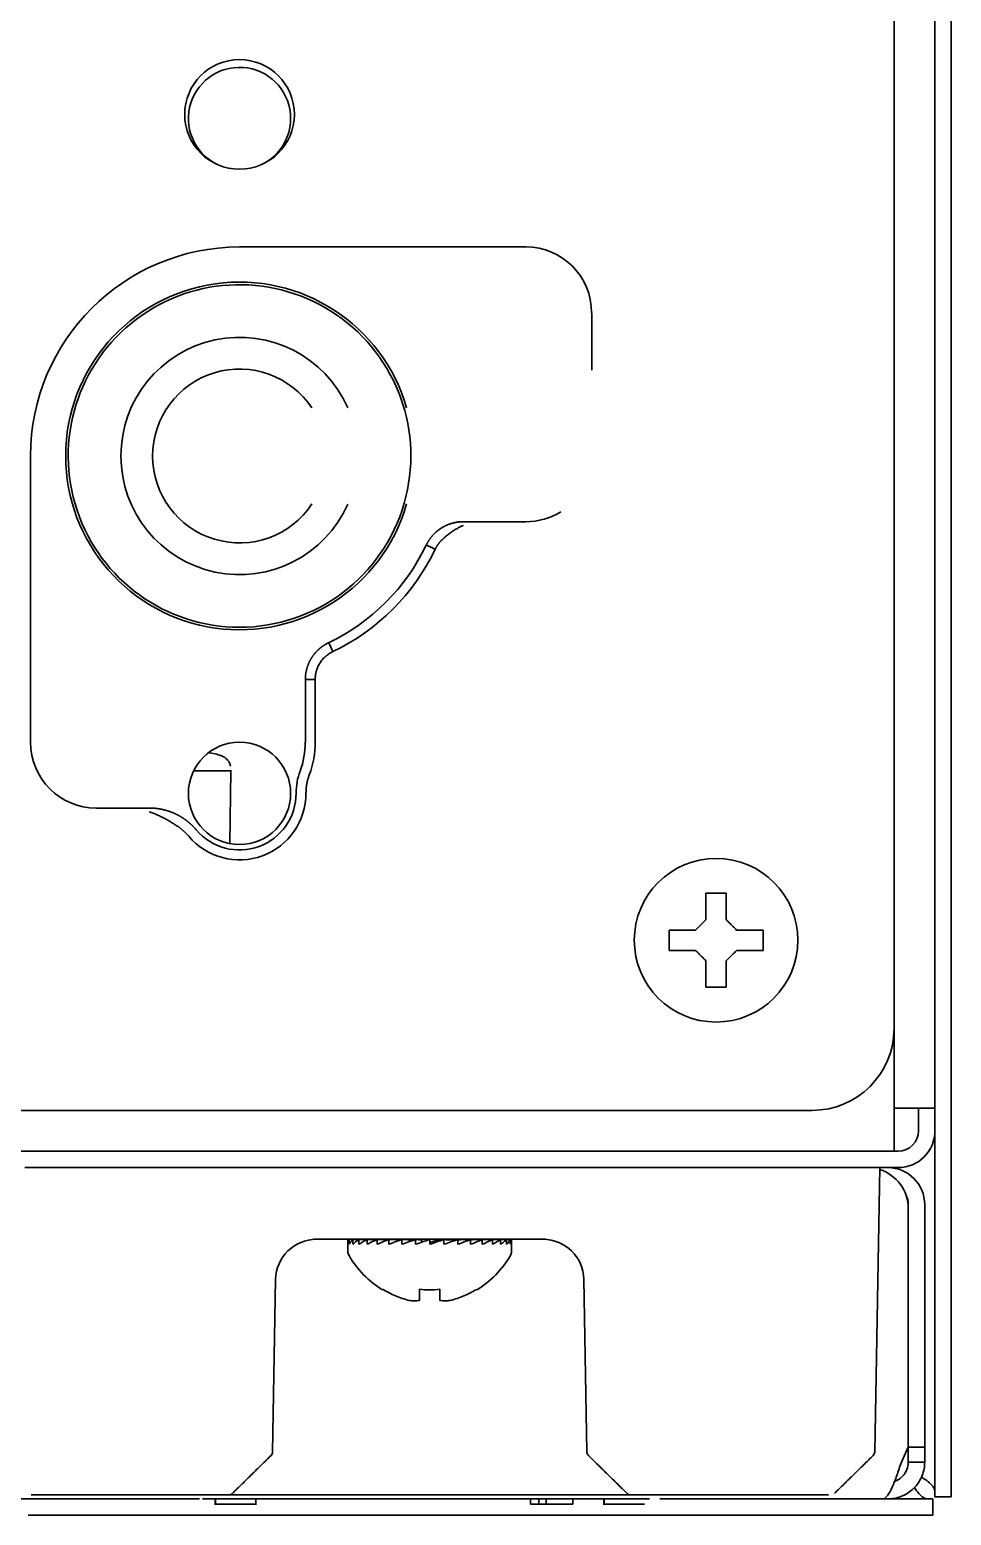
# Model space of a CAD drawing. Extents: x 53 to 4125, y 6244 to 9910.
# Drawn here: x 2920 to 2965.1, y 9078.6 to 9151.2 of the extents above; entities that cross this region are included whole.
import ezdxf

# ---------------------------------------------------------------- set-up
doc = ezdxf.new("R2010")
doc.units = 0
doc.header["$LTSCALE"] = 5
doc.layers.add('1', color=7, linetype='CONTINUOUS', true_color=0xffffff)

msp = doc.modelspace()

# ---------------------------------------------------------------- linework, layer by layer
at = {"layer": '1', "color": 7, "linetype": 'Continuous', "lineweight": 35}
for p, q in [((2964.275, 9738.343), (2964.275, 9098.493)), ((2965.075, 9081.493), (2965.075, 9393.393)), ((2962.275, 9098.193), (2962.275, 9189.895)), ((2962.275, 9188.394), (2962.275, 9102.393)), ((2944.275, 9140.611), (2930.275, 9140.611)), ((2947.493, 9134.592), (2947.493, 9137.393)), ((2920.058, 9130.393), (2920.058, 9116.393)), ((2941.211, 9127.176), (2944.275, 9127.176)), ((2933.493, 9116.393), (2933.493, 9119.457)), ((2933.975, 9119.457), (2933.975, 9116.393)), ((2929.858, 9114.993), (2929.857, 9115.036)), ((2928.03, 9114.993), (2929.858, 9114.993)), ((2929.858, 9114.993), (2929.795, 9111.44)), ((2923.275, 9113.176), (2925.867, 9113.176)), ((2951.275, 9106.711), (2951.275, 9107.211)), ((2955.875, 9107.211), (2955.875, 9106.711)), ((2951.275, 9106.211), (2951.275, 9106.711)), ((2955.875, 9106.711), (2955.875, 9106.211)), ((2958.275, 9098.393), (2899.275, 9098.393)), ((2962.475, 9098.493), (2962.275, 9098.493)), ((2964.275, 9098.493), (2962.475, 9098.493)), ((2963.475, 9098.493), (2963.475, 9097.393)), ((2964.275, 9098.493), (2964.275, 9097.393)), ((2962.275, 9098.193), (2962.275, 9096.393)), ((2964.275, 9081.493), (2964.275, 9097.395)), ((2962.275, 9096.393), (2216.275, 9096.393)), ((2962.275, 9096.393), (2962.475, 9096.393)), ((2919.775, 9095.593), (2962.475, 9095.593)), ((2919.825, 9095.593), (2959.326, 9095.593)), ((2961.575, 9095.593), (2961.333, 9081.695)), ((2962.973, 9081.921), (2962.973, 9093.593)), ((2962.975, 9081.921), (2962.975, 9093.793)), ((2963.775, 9081.921), (2963.775, 9093.793)), ((2945.234, 9092.093), (2933.916, 9092.093)), ((2935.575, 9091.843), (2935.575, 9092.077)), ((2935.575, 9091.843), (2935.575, 9091.493)), ((2935.636, 9091.843), (2935.636, 9092.077)), ((2935.816, 9091.843), (2935.816, 9092.077)), ((2936.111, 9091.843), (2936.111, 9092.077)), ((2936.511, 9091.843), (2936.511, 9092.077)), ((2937.004, 9091.843), (2937.004, 9092.077)), ((2937.341, 9092.072), (2937.341, 9092.093)), ((2937.375, 9092.072), (2937.375, 9092.093)), ((2937.409, 9092.071), (2937.409, 9092.093)), ((2937.476, 9092.07), (2937.476, 9092.093)), ((2937.508, 9092.07), (2937.508, 9092.093)), ((2937.575, 9091.843), (2937.575, 9092.077)), ((2937.641, 9092.076), (2937.641, 9092.093)), ((2937.67, 9092.075), (2937.67, 9092.093)), ((2937.864, 9092.072), (2937.864, 9092.093)), ((2937.89, 9092.071), (2937.89, 9092.093)), ((2938.139, 9092.066), (2938.139, 9092.093)), ((2938.161, 9092.066), (2938.161, 9092.093)), ((2938.207, 9091.843), (2938.207, 9092.077)), ((2938.458, 9092.07), (2938.458, 9092.093)), ((2938.475, 9092.07), (2938.475, 9092.093)), ((2938.811, 9092.06), (2938.811, 9092.093)), ((2938.881, 9091.843), (2938.881, 9092.077)), ((2939.187, 9092.06), (2939.187, 9092.093)), ((2939.193, 9091.943), (2939.193, 9092.093)), ((2939.575, 9091.843), (2939.575, 9092.077)), ((2939.963, 9092.06), (2939.963, 9092.093)), ((2940.27, 9091.843), (2940.27, 9092.077)), ((2940.339, 9092.06), (2940.339, 9092.093)), ((2940.692, 9092.07), (2940.692, 9092.093)), ((2940.943, 9091.843), (2940.943, 9092.077)), ((2941.011, 9092.066), (2941.011, 9092.093)), ((2941.287, 9092.072), (2941.287, 9092.093)), ((2941.51, 9092.076), (2941.51, 9092.093)), ((2941.575, 9091.843), (2941.575, 9092.077)), ((2941.674, 9092.07), (2941.674, 9092.093)), ((2941.775, 9092.072), (2941.775, 9092.093)), ((2941.809, 9092.072), (2941.809, 9092.093)), ((2942.146, 9091.843), (2942.146, 9092.077)), ((2942.639, 9091.843), (2942.639, 9092.077)), ((2943.039, 9091.843), (2943.039, 9092.077)), ((2943.334, 9091.843), (2943.334, 9092.077)), ((2943.514, 9091.843), (2943.514, 9092.077)), ((2943.575, 9091.843), (2943.575, 9092.077)), ((2943.575, 9091.493), (2943.575, 9091.843)), ((2932.041, 9090.128), (2931.894, 9081.695)), ((2937.275, 9089.615), (2937.275, 9089.648)), ((2941.875, 9089.648), (2941.875, 9089.615)), ((2947.257, 9081.695), (2947.11, 9090.128)), ((2962.634, 9081.193), (2962.973, 9081.921)), ((2962.975, 9081.921), (2962.975, 9081.193)), ((2962.975, 9081.921), (2963.775, 9081.921)), ((2963.775, 9081.921), (2963.775, 9081.193)), ((2964.275, 9079.493), (2964.275, 9081.493)), ((2965.075, 9081.493), (2965.075, 9079.493)), ((2927.893, 9079.593), (2920.09, 9079.593)), ((2949.396, 9079.593), (2929.755, 9079.593)), ((2959.071, 9079.593), (2951.258, 9079.593)), ((2965.075, 9079.493), (2964.275, 9079.493)), ((2928.321, 9079.393), (2638.986, 9079.393)), ((2931.885, 9079.393), (2928.471, 9079.393)), ((2929.086, 9079.393), (2929.086, 9079.112)), ((2929.093, 9079.393), (2929.093, 9079.112)), ((2931.075, 9079.143), (2931.075, 9079.393)), ((2931.075, 9079.112), (2931.075, 9079.393)), ((2932.239, 9079.393), (2931.885, 9079.393)), ((2950.325, 9079.393), (2932.239, 9079.393)), ((2944.5, 9079.143), (2944.5, 9079.393)), ((2944.905, 9079.143), (2944.905, 9079.393)), ((2945.273, 9079.143), (2945.273, 9079.393)), ((2946.575, 9079.143), (2946.575, 9079.393)), ((2948.089, 9079.143), (2948.089, 9079.393)), ((2948.093, 9079.143), (2948.093, 9079.112)), ((2948.11, 9079.393), (2948.11, 9079.112)), ((2961.725, 9079.393), (2950.819, 9079.393)), ((2961.749, 9079.399), (2961.725, 9079.393)), ((2961.725, 9079.393), (2961.975, 9079.393)), ((2961.965, 9079.393), (2962.175, 9079.393)), ((2962.175, 9079.393), (2964.175, 9079.393)), ((2964.175, 9079.393), (2964.175, 9078.593)), ((2919.944, 9078.593), (2962.175, 9078.593)), ((2964.175, 9078.593), (2962.175, 9078.593))]:
    msp.add_line(p, q, dxfattribs=at)
for centre, radius in [((2930.275, 9147.093), 2.68), ((2930.275, 9113.893), 2.5), ((2953.575, 9106.711), 4)]:
    msp.add_circle(centre, radius, dxfattribs=at)
for centre, radius, start, end in [((2930.275, 9146.893), 2.5, 0, 243.30375), ((2930.275, 9146.893), 2.5, 296.69062, 0), ((2930.275, 9130.393), 10.217, 90, 180), ((2944.275, 9137.393), 3.217, 0, 90), ((2930.275, 9130.393), 8.5, 16.0425, 343.9575), ((2930.275, 9130.391), 8.375, 343.99687, 270), ((2930.275, 9130.391), 5.8, 23.97937, 336.06), ((2930.275, 9130.391), 4.25, 33.58688, 326.46938), ((2930.275, 9130.391), 8.375, 270, 343.99687), ((2944.275, 9130.393), 3.217, 270, 302.05828), ((2930.275, 9130.393), 10.117, 295.50031, 334.49969), ((2930.275, 9130.393), 10.6, 295.50031, 334.49969), ((2923.275, 9116.393), 3.217, 180, 270), ((2929.475, 9116.393), 4.017, 339.36558, 0), ((2929.475, 9116.393), 4.5, 339.36558, 0), ((2930.275, 9113.893), 3.25, 220.12402, 0.27494), ((2930.275, 9113.893), 2.767, 220.12402, 0.27494), ((2958.275, 9102.393), 4, 270, 0), ((2962.475, 9097.393), 1.8, 270, 0), ((2962.475, 9097.393), 1, 270, 0), ((2960.973, 9093.593), 2, 0, 72.53016), ((2961.975, 9093.793), 1.8, 0, 90), ((2961.975, 9093.793), 1, 0, 28.11938), ((2934.041, 9090.093), 2, 90, 179), ((2945.11, 9090.093), 2, 1, 90), ((2935.975, 9091.493), 0.4, 180, 210.30118), ((2939.774, 9093.713), 4.8, 210.30118, 238.41865), ((2939.376, 9093.713), 4.8, 301.58373, 329.69882), ((2943.175, 9091.493), 0.4, 329.69882, 0), ((2939.575, 9093.395), 3.78, 262.39595, 269.99653), ((2939.575, 9093.395), 3.78, 270.00345, 277.60407)]:
    msp.add_arc(centre, radius, start, end, dxfattribs=at)
for centre, major_axis, ratio, start_param, end_param in [((2992.475, 9062.338), (187.512, -10.822), 0.147992, 1.884659, 1.886285), ((2988.315, 9062.346), (172.785, -10.861), 0.160468, 1.885413, 1.887793), ((2982.683, 9062.349), (152.824, -10.94), 0.181206, 1.887372, 1.890664), ((2975.746, 9062.35), (128.22, -11.096), 0.21548, 1.892475, 1.896333), ((2967.718, 9062.344), (99.717, -11.458), 0.27566, 1.903458, 1.909383), ((2958.829, 9062.338), (68.069, -12.593), 0.396552, 1.941709, 1.950979), ((2949.346, 9062.353), (31.697, -20.908), 0.66863, 2.28379, 2.293063), ((2948.533, 9065.593), (-28.837, -4.995), 0.949656, 4.846977, 4.860829), ((2929.803, 9062.348), (-31.699, -20.914), 0.668638, 3.990007, 3.999279), ((2920.327, 9062.346), (-68.059, -12.588), 0.396512, 4.332269, 4.341541), ((2911.441, 9062.352), (-99.702, -11.454), 0.27563, 4.37385, 4.380489), ((2903.398, 9062.345), (-128.232, -11.099), 0.215496, 4.386824, 4.392026), ((2896.455, 9062.341), (-152.847, -10.944), 0.181225, 4.392479, 4.395772), ((2890.836, 9062.346), (-172.784, -10.861), 0.160468, 4.395393, 4.397772), ((2886.7, 9062.352), (-187.466, -10.816), 0.147965, 4.396968, 4.398594), ((2884.162, 9062.352), (-196.468, -10.794), 0.141228, 4.397745, 4.398709)]:
    msp.add_ellipse(centre, major_axis=major_axis, ratio=ratio, start_param=start_param, end_param=end_param, dxfattribs=at)
for points, knots in [([(2939.407, 9126.038), (2939.41, 9126.045), (2939.417, 9126.059), (2939.428, 9126.08), (2939.438, 9126.1), (2939.449, 9126.121), (2939.461, 9126.142), (2939.472, 9126.162), (2939.484, 9126.183), (2939.496, 9126.203), (2939.508, 9126.223), (2939.52, 9126.243), (2939.533, 9126.262), (2939.546, 9126.282), (2939.559, 9126.302), (2939.572, 9126.321), (2939.585, 9126.34), (2939.599, 9126.359), (2939.613, 9126.378), (2939.627, 9126.396), (2939.642, 9126.415), (2939.656, 9126.433), (2939.671, 9126.451), (2939.686, 9126.469), (2939.702, 9126.487), (2939.717, 9126.505), (2939.733, 9126.522), (2939.749, 9126.539), (2939.765, 9126.556), (2939.781, 9126.573), (2939.797, 9126.59), (2939.814, 9126.607), (2939.831, 9126.623), (2939.848, 9126.639), (2939.865, 9126.655), (2939.883, 9126.67), (2939.9, 9126.686), (2939.918, 9126.701), (2939.936, 9126.716), (2939.954, 9126.731), (2939.972, 9126.746), (2939.991, 9126.76), (2940.01, 9126.774), (2940.028, 9126.788), (2940.047, 9126.802), (2940.066, 9126.816), (2940.086, 9126.829), (2940.105, 9126.842), (2940.125, 9126.855), (2940.145, 9126.867), (2940.164, 9126.88), (2940.184, 9126.892), (2940.205, 9126.904), (2940.225, 9126.916), (2940.245, 9126.927), (2940.266, 9126.938), (2940.287, 9126.949), (2940.308, 9126.96), (2940.329, 9126.97), (2940.35, 9126.981), (2940.371, 9126.991), (2940.392, 9127), (2940.414, 9127.01), (2940.435, 9127.019), (2940.457, 9127.028), (2940.479, 9127.037), (2940.5, 9127.045), (2940.522, 9127.053), (2940.544, 9127.061), (2940.567, 9127.069), (2940.589, 9127.076), (2940.611, 9127.084), (2940.633, 9127.091), (2940.656, 9127.097), (2940.679, 9127.104), (2940.701, 9127.11), (2940.724, 9127.116), (2940.747, 9127.121), (2940.769, 9127.126), (2940.792, 9127.131), (2940.815, 9127.136), (2940.838, 9127.141), (2940.861, 9127.145), (2940.884, 9127.149), (2940.908, 9127.153), (2940.931, 9127.156), (2940.954, 9127.159), (2940.977, 9127.162), (2941.001, 9127.165), (2941.024, 9127.167), (2941.047, 9127.169), (2941.071, 9127.171), (2941.094, 9127.172), (2941.117, 9127.174), (2941.141, 9127.175), (2941.164, 9127.175), (2941.188, 9127.176), (2941.203, 9127.176), (2941.211, 9127.176)], [0, 0, 0, 0, 0.010418, 0.020835, 0.031252, 0.04167, 0.052087, 0.062504, 0.072921, 0.083338, 0.093755, 0.104172, 0.114589, 0.125006, 0.135423, 0.145839, 0.156256, 0.166673, 0.177089, 0.187506, 0.197922, 0.208339, 0.218755, 0.229171, 0.239588, 0.250004, 0.26042, 0.270837, 0.281253, 0.291669, 0.302085, 0.312501, 0.322917, 0.333334, 0.34375, 0.354166, 0.364582, 0.374998, 0.385414, 0.39583, 0.406246, 0.416662, 0.427078, 0.437494, 0.44791, 0.458326, 0.468742, 0.479158, 0.489574, 0.49999, 0.510406, 0.520822, 0.531238, 0.541654, 0.55207, 0.562486, 0.572902, 0.583318, 0.593735, 0.604151, 0.614567, 0.624983, 0.6354, 0.645816, 0.656232, 0.666648, 0.677065, 0.687481, 0.697898, 0.708314, 0.718731, 0.729147, 0.739564, 0.749981, 0.760398, 0.770814, 0.781231, 0.791648, 0.802065, 0.812482, 0.822899, 0.833316, 0.843733, 0.854151, 0.864568, 0.874985, 0.885403, 0.89582, 0.906238, 0.916656, 0.927073, 0.937491, 0.947909, 0.958327, 0.968745, 0.979163, 0.989582, 1, 1, 1, 1]), ([(2940.154, 9126.268), (2940.194, 9126.307), (2940.234, 9126.345), (2940.316, 9126.419), (2940.357, 9126.454), (2940.441, 9126.524), (2940.483, 9126.557), (2940.548, 9126.606), (2940.57, 9126.622), (2940.613, 9126.654), (2940.636, 9126.669), (2940.68, 9126.699), (2940.702, 9126.714), (2940.736, 9126.736), (2940.747, 9126.743), (2940.769, 9126.758), (2940.78, 9126.765), (2940.836, 9126.8), (2940.881, 9126.827), (2940.971, 9126.879), (2941.017, 9126.903), (2941.087, 9126.937), (2941.11, 9126.948), (2941.146, 9126.964), (2941.158, 9126.969), (2941.176, 9126.976), (2941.182, 9126.979), (2941.189, 9126.982), (2941.191, 9126.983), (2941.194, 9126.984), (2941.195, 9126.984), (2941.196, 9126.985), (2941.2, 9126.986), (2941.203, 9126.987), (2941.206, 9126.988)], [0, 0, 0, 0, 0.125, 0.125, 0.25, 0.25, 0.375, 0.375, 0.4375, 0.4375, 0.5, 0.5, 0.5625, 0.5625, 0.59375, 0.59375, 0.625, 0.625, 0.75, 0.75, 0.875, 0.875, 0.9375, 0.9375, 0.96875, 0.96875, 0.984375, 0.984375, 0.988281, 0.990234, 0.990234, 0.992188, 0.992188, 1, 1, 1, 1]), ([(2933.493, 9119.457), (2933.493, 9119.465), (2933.493, 9119.481), (2933.493, 9119.504), (2933.494, 9119.528), (2933.495, 9119.551), (2933.496, 9119.574), (2933.498, 9119.598), (2933.499, 9119.621), (2933.501, 9119.645), (2933.504, 9119.668), (2933.506, 9119.691), (2933.509, 9119.714), (2933.512, 9119.738), (2933.516, 9119.761), (2933.52, 9119.784), (2933.523, 9119.807), (2933.528, 9119.83), (2933.532, 9119.853), (2933.537, 9119.876), (2933.542, 9119.899), (2933.547, 9119.922), (2933.553, 9119.945), (2933.559, 9119.967), (2933.565, 9119.99), (2933.571, 9120.013), (2933.578, 9120.035), (2933.585, 9120.057), (2933.592, 9120.08), (2933.599, 9120.102), (2933.607, 9120.124), (2933.615, 9120.146), (2933.623, 9120.168), (2933.632, 9120.19), (2933.64, 9120.212), (2933.649, 9120.233), (2933.659, 9120.255), (2933.668, 9120.276), (2933.678, 9120.298), (2933.688, 9120.319), (2933.698, 9120.34), (2933.709, 9120.361), (2933.719, 9120.382), (2933.73, 9120.403), (2933.741, 9120.423), (2933.753, 9120.444), (2933.765, 9120.464), (2933.776, 9120.484), (2933.789, 9120.504), (2933.801, 9120.524), (2933.814, 9120.544), (2933.826, 9120.563), (2933.84, 9120.583), (2933.853, 9120.602), (2933.866, 9120.621), (2933.88, 9120.64), (2933.894, 9120.659), (2933.908, 9120.678), (2933.923, 9120.696), (2933.937, 9120.714), (2933.952, 9120.733), (2933.967, 9120.751), (2933.983, 9120.768), (2933.998, 9120.786), (2934.014, 9120.803), (2934.03, 9120.821), (2934.046, 9120.838), (2934.062, 9120.854), (2934.078, 9120.871), (2934.095, 9120.888), (2934.112, 9120.904), (2934.129, 9120.92), (2934.146, 9120.936), (2934.164, 9120.951), (2934.181, 9120.967), (2934.199, 9120.982), (2934.217, 9120.997), (2934.235, 9121.012), (2934.254, 9121.027), (2934.272, 9121.041), (2934.291, 9121.055), (2934.31, 9121.069), (2934.329, 9121.083), (2934.348, 9121.097), (2934.367, 9121.11), (2934.386, 9121.123), (2934.406, 9121.136), (2934.426, 9121.148), (2934.446, 9121.161), (2934.466, 9121.173), (2934.486, 9121.185), (2934.506, 9121.196), (2934.527, 9121.208), (2934.547, 9121.219), (2934.568, 9121.23), (2934.589, 9121.241), (2934.61, 9121.251), (2934.624, 9121.258), (2934.631, 9121.261)], [0, 0, 0, 0, 0.010418, 0.020837, 0.031255, 0.041673, 0.052091, 0.062509, 0.072927, 0.083344, 0.093762, 0.10418, 0.114597, 0.125015, 0.135432, 0.145849, 0.156267, 0.166684, 0.177101, 0.187518, 0.197935, 0.208352, 0.218769, 0.229186, 0.239602, 0.250019, 0.260436, 0.270852, 0.281269, 0.291686, 0.302102, 0.312519, 0.322935, 0.333351, 0.343768, 0.354184, 0.3646, 0.375017, 0.385433, 0.395849, 0.406265, 0.416681, 0.427098, 0.437514, 0.44793, 0.458346, 0.468762, 0.479178, 0.489594, 0.50001, 0.510426, 0.520842, 0.531258, 0.541674, 0.55209, 0.562506, 0.572922, 0.583338, 0.593754, 0.60417, 0.614586, 0.625002, 0.635418, 0.645834, 0.65625, 0.666666, 0.677083, 0.687499, 0.697915, 0.708331, 0.718747, 0.729163, 0.73958, 0.749996, 0.760412, 0.770829, 0.781245, 0.791661, 0.802078, 0.812494, 0.822911, 0.833327, 0.843744, 0.854161, 0.864577, 0.874994, 0.885411, 0.895828, 0.906245, 0.916662, 0.927079, 0.937496, 0.947913, 0.95833, 0.968748, 0.979165, 0.989582, 1, 1, 1, 1]), ([(2929.837, 9115.219), (2929.821, 9115.286), (2929.775, 9115.424), (2929.595, 9115.649), (2929.274, 9115.79), (2928.934, 9115.859), (2928.804, 9115.879)], [0, 0, 0, 0, 0.132816, 0.30354, 0.753808, 1, 1, 1, 1]), ([(2933.043, 9113.907), (2933.042, 9114.089), (2933.058, 9114.271), (2933.122, 9114.63), (2933.171, 9114.807), (2933.235, 9114.977)], [0, 0, 0, 0, 0.5, 0.5, 1, 1, 1, 1]), ([(2925.867, 9113.176), (2925.876, 9113.176), (2925.894, 9113.176), (2925.921, 9113.175), (2925.948, 9113.175), (2925.975, 9113.174), (2926.002, 9113.173), (2926.03, 9113.171), (2926.057, 9113.17), (2926.084, 9113.168), (2926.111, 9113.166), (2926.138, 9113.164), (2926.165, 9113.161), (2926.192, 9113.158), (2926.219, 9113.155), (2926.246, 9113.152), (2926.273, 9113.148), (2926.3, 9113.144), (2926.327, 9113.14), (2926.354, 9113.136), (2926.381, 9113.131), (2926.407, 9113.127), (2926.434, 9113.122), (2926.461, 9113.116), (2926.487, 9113.111), (2926.514, 9113.105), (2926.54, 9113.099), (2926.567, 9113.093), (2926.593, 9113.086), (2926.62, 9113.08), (2926.646, 9113.073), (2926.672, 9113.066), (2926.698, 9113.058), (2926.724, 9113.05), (2926.75, 9113.043), (2926.776, 9113.034), (2926.802, 9113.026), (2926.828, 9113.018), (2926.854, 9113.009), (2926.879, 9113), (2926.905, 9112.99), (2926.93, 9112.981), (2926.956, 9112.971), (2926.981, 9112.961), (2927.006, 9112.951), (2927.031, 9112.94), (2927.056, 9112.93), (2927.081, 9112.919), (2927.106, 9112.908), (2927.131, 9112.896), (2927.155, 9112.885), (2927.18, 9112.873), (2927.204, 9112.861), (2927.229, 9112.849), (2927.253, 9112.836), (2927.277, 9112.824), (2927.301, 9112.811), (2927.324, 9112.798), (2927.348, 9112.784), (2927.372, 9112.771), (2927.395, 9112.757), (2927.419, 9112.743), (2927.442, 9112.729), (2927.465, 9112.714), (2927.488, 9112.7), (2927.511, 9112.685), (2927.533, 9112.67), (2927.556, 9112.655), (2927.578, 9112.639), (2927.6, 9112.624), (2927.622, 9112.608), (2927.644, 9112.592), (2927.666, 9112.576), (2927.688, 9112.559), (2927.709, 9112.543), (2927.731, 9112.526), (2927.752, 9112.509), (2927.773, 9112.492), (2927.794, 9112.474), (2927.815, 9112.457), (2927.835, 9112.439), (2927.856, 9112.421), (2927.876, 9112.403), (2927.896, 9112.385), (2927.916, 9112.366), (2927.936, 9112.347), (2927.955, 9112.328), (2927.975, 9112.309), (2927.994, 9112.29), (2928.013, 9112.271), (2928.032, 9112.251), (2928.051, 9112.232), (2928.069, 9112.212), (2928.088, 9112.192), (2928.106, 9112.171), (2928.124, 9112.151), (2928.142, 9112.131), (2928.153, 9112.117), (2928.159, 9112.11)], [0, 0, 0, 0, 0.010418, 0.020835, 0.031253, 0.04167, 0.052088, 0.062505, 0.072922, 0.08334, 0.093757, 0.104175, 0.114592, 0.125009, 0.135426, 0.145844, 0.156261, 0.166678, 0.177095, 0.187512, 0.197929, 0.208347, 0.218764, 0.229181, 0.239598, 0.250015, 0.260432, 0.270849, 0.281266, 0.291683, 0.302099, 0.312516, 0.322933, 0.33335, 0.343767, 0.354184, 0.364601, 0.375017, 0.385434, 0.395851, 0.406267, 0.416684, 0.427101, 0.437518, 0.447934, 0.458351, 0.468767, 0.479184, 0.489601, 0.500017, 0.510434, 0.52085, 0.531267, 0.541683, 0.5521, 0.562516, 0.572933, 0.583349, 0.593766, 0.604182, 0.614599, 0.625015, 0.635431, 0.645848, 0.656264, 0.66668, 0.677097, 0.687513, 0.697929, 0.708346, 0.718762, 0.729178, 0.739595, 0.750011, 0.760427, 0.770844, 0.78126, 0.791676, 0.802092, 0.812509, 0.822925, 0.833341, 0.843757, 0.854173, 0.86459, 0.875006, 0.885422, 0.895838, 0.906254, 0.916671, 0.927087, 0.937503, 0.947919, 0.958335, 0.968752, 0.979168, 0.989584, 1, 1, 1, 1]), ([(2925.87, 9112.988), (2925.874, 9112.987), (2925.878, 9112.986), (2925.882, 9112.984), (2925.883, 9112.984), (2925.885, 9112.983), (2925.888, 9112.982), (2925.891, 9112.981), (2925.9, 9112.978), (2925.908, 9112.975), (2925.931, 9112.967), (2925.946, 9112.962), (2925.991, 9112.946), (2926.021, 9112.934), (2926.111, 9112.9), (2926.17, 9112.875), (2926.289, 9112.824), (2926.348, 9112.797), (2926.466, 9112.741), (2926.583, 9112.682), (2926.699, 9112.618), (2926.815, 9112.553), (2926.872, 9112.519), (2926.987, 9112.45), (2927.043, 9112.415), (2927.156, 9112.343), (2927.213, 9112.306), (2927.268, 9112.268)], [0, 0, 0, 0, 0.007813, 0.007813, 0.009766, 0.009766, 0.011719, 0.015625, 0.015625, 0.03125, 0.03125, 0.0625, 0.0625, 0.125, 0.125, 0.25, 0.25, 0.375, 0.375, 0.5, 0.625, 0.625, 0.75, 0.75, 0.875, 0.875, 1, 1, 1, 1]), ([(2954.075, 9109.011), (2954.075, 9108.808), (2954.075, 9108.598), (2954.075, 9108.273), (2954.075, 9108.163), (2954.075, 9107.94), (2954.075, 9107.826), (2954.075, 9107.711)], [0, 0, 0, 0, 0.5, 0.5, 0.75, 0.75, 1, 1, 1, 1]), ([(2951.275, 9107.211), (2951.478, 9107.211), (2951.688, 9107.211), (2952.013, 9107.211), (2952.123, 9107.211), (2952.346, 9107.211), (2952.46, 9107.211), (2952.575, 9107.211)], [0, 0, 0, 0, 0.5, 0.5, 0.75, 0.75, 1, 1, 1, 1]), ([(2953.075, 9104.411), (2953.075, 9104.614), (2953.075, 9104.824), (2953.075, 9105.149), (2953.075, 9105.259), (2953.075, 9105.482), (2953.075, 9105.596), (2953.075, 9105.711)], [0, 0, 0, 0, 0.5, 0.5, 0.75, 0.75, 1, 1, 1, 1]), ([(2955.875, 9106.211), (2955.672, 9106.211), (2955.463, 9106.211), (2955.138, 9106.211), (2955.028, 9106.211), (2954.804, 9106.211), (2954.691, 9106.211), (2954.575, 9106.211)], [0, 0, 0, 0, 0.5, 0.5, 0.75, 0.75, 1, 1, 1, 1]), ([(2937.275, 9089.648), (2937.478, 9089.524), (2937.688, 9089.416), (2938.013, 9089.278), (2938.123, 9089.236), (2938.346, 9089.161), (2938.46, 9089.127), (2938.575, 9089.097)], [0, 0, 0, 0, 0.5, 0.5, 0.75, 0.75, 1, 1, 1, 1]), ([(2939.075, 9089.097), (2939.075, 9089.127), (2939.075, 9089.16), (2939.075, 9089.236), (2939.075, 9089.278), (2939.075, 9089.37), (2939.075, 9089.42), (2939.075, 9089.501), (2939.075, 9089.529), (2939.075, 9089.587), (2939.075, 9089.617), (2939.075, 9089.648)], [0, 0, 0, 0, 0.25, 0.25, 0.5, 0.5, 0.75, 0.75, 0.875, 0.875, 1, 1, 1, 1]), ([(2940.075, 9089.648), (2940.075, 9089.524), (2940.075, 9089.416), (2940.075, 9089.278), (2940.075, 9089.236), (2940.075, 9089.161), (2940.075, 9089.127), (2940.075, 9089.097)], [0, 0, 0, 0, 0.5, 0.5, 0.75, 0.75, 1, 1, 1, 1]), ([(2940.575, 9089.097), (2940.69, 9089.127), (2940.803, 9089.16), (2941.027, 9089.236), (2941.137, 9089.278), (2941.354, 9089.37), (2941.46, 9089.42), (2941.618, 9089.501), (2941.67, 9089.529), (2941.774, 9089.587), (2941.825, 9089.617), (2941.875, 9089.648)], [0, 0, 0, 0, 0.25, 0.25, 0.5, 0.5, 0.75, 0.75, 0.875, 0.875, 1, 1, 1, 1]), ([(2931.894, 9081.695), (2931.893, 9081.663), (2931.886, 9081.631), (2931.861, 9081.571), (2931.842, 9081.544), (2931.819, 9081.521)], [0, 0, 0, 0, 0.5, 0.5, 1, 1, 1, 1]), ([(2947.331, 9081.521), (2947.308, 9081.544), (2947.29, 9081.571), (2947.264, 9081.631), (2947.257, 9081.663), (2947.257, 9081.695)], [0, 0, 0, 0, 0.5, 0.5, 1, 1, 1, 1]), ([(2961.333, 9081.695), (2961.332, 9081.663), (2961.325, 9081.631), (2961.3, 9081.571), (2961.281, 9081.544), (2961.258, 9081.521)], [0, 0, 0, 0, 0.5, 0.5, 1, 1, 1, 1]), ([(2962.634, 9081.193), (2962.56, 9080.97), (2962.486, 9080.747), (2962.339, 9080.331), (2962.265, 9080.138), (2962.118, 9079.81), (2962.044, 9079.674), (2961.896, 9079.478), (2961.822, 9079.418), (2961.749, 9079.399)], [0, 0, 0, 0, 0.25, 0.25, 0.5, 0.5, 0.75, 0.75, 1, 1, 1, 1]), ([(2963.775, 9081.193), (2963.775, 9081.082), (2963.765, 9080.97), (2963.724, 9080.751), (2963.693, 9080.643), (2963.612, 9080.435), (2963.561, 9080.335), (2963.443, 9080.145), (2963.375, 9080.056), (2963.224, 9079.892), (2963.141, 9079.817), (2962.962, 9079.684), (2962.866, 9079.625), (2962.666, 9079.527), (2962.561, 9079.488), (2962.346, 9079.428), (2962.235, 9079.409), (2962.124, 9079.399)], [0, 0, 0, 0, 0.125, 0.125, 0.25, 0.25, 0.375, 0.375, 0.5, 0.5, 0.625, 0.625, 0.75, 0.75, 0.875, 0.875, 1, 1, 1, 1]), ([(2962.975, 9081.193), (2962.975, 9081.069), (2962.952, 9080.945), (2962.862, 9080.714), (2962.795, 9080.607), (2962.627, 9080.425), (2962.526, 9080.349), (2962.381, 9080.278), (2962.346, 9080.264), (2962.31, 9080.251)], [0, 0, 0, 0, 0.302566, 0.302566, 0.605132, 0.605132, 0.907698, 0.907698, 1, 1, 1, 1]), ([(2964.275, 9079.734), (2964.275, 9079.808), (2964.252, 9079.882), (2964.162, 9080.03), (2964.095, 9080.103), (2963.927, 9080.251), (2963.826, 9080.325), (2963.681, 9080.421), (2963.646, 9080.443), (2963.611, 9080.465)], [0, 0, 0, 0, 0.302852, 0.302852, 0.605705, 0.605705, 0.908557, 0.908557, 1, 1, 1, 1]), ([(2929.755, 9079.593), (2929.754, 9079.593), (2929.75, 9079.593), (2929.74, 9079.593), (2929.736, 9079.593), (2929.726, 9079.593), (2929.72, 9079.593), (2929.707, 9079.593), (2929.7, 9079.593), (2929.685, 9079.593), (2929.676, 9079.593), (2929.649, 9079.593), (2929.628, 9079.593), (2929.581, 9079.593), (2929.555, 9079.593), (2929.511, 9079.593), (2929.496, 9079.593), (2929.464, 9079.593), (2929.448, 9079.593), (2929.397, 9079.593), (2929.324, 9079.593), (2929.243, 9079.593), (2929.179, 9079.593), (2929.157, 9079.593), (2929.112, 9079.593), (2929.089, 9079.593), (2929.018, 9079.593), (2928.97, 9079.593), (2928.819, 9079.593), (2928.713, 9079.593), (2928.573, 9079.593), (2928.545, 9079.593), (2928.487, 9079.593), (2928.458, 9079.593), (2928.371, 9079.593), (2928.313, 9079.593), (2928.224, 9079.593), (2928.195, 9079.593), (2928.135, 9079.593), (2928.105, 9079.593), (2928.045, 9079.593), (2928.015, 9079.593), (2927.954, 9079.593), (2927.923, 9079.593), (2927.893, 9079.593)], [0, 0, 0, 0, 0.0625, 0.0625, 0.09375, 0.09375, 0.125, 0.125, 0.15625, 0.15625, 0.1875, 0.1875, 0.25, 0.25, 0.3125, 0.3125, 0.34375, 0.34375, 0.375, 0.375, 0.4375, 0.5, 0.5, 0.53125, 0.53125, 0.5625, 0.5625, 0.625, 0.625, 0.75, 0.75, 0.78125, 0.78125, 0.8125, 0.8125, 0.875, 0.875, 0.90625, 0.90625, 0.9375, 0.9375, 0.96875, 0.96875, 1, 1, 1, 1]), ([(2929.755, 9079.593), (2929.787, 9079.593), (2929.82, 9079.6), (2929.879, 9079.624), (2929.907, 9079.642), (2929.93, 9079.665)], [0, 0, 0, 0, 0.5, 0.5, 1, 1, 1, 1]), ([(2949.396, 9079.593), (2949.363, 9079.593), (2949.331, 9079.6), (2949.271, 9079.624), (2949.244, 9079.642), (2949.22, 9079.665)], [0, 0, 0, 0, 0.5, 0.5, 1, 1, 1, 1]), ([(2951.261, 9079.593), (2951.23, 9079.593), (2951.2, 9079.593), (2951.139, 9079.593), (2951.108, 9079.593), (2951.048, 9079.593), (2951.018, 9079.593), (2950.957, 9079.593), (2950.927, 9079.593), (2950.868, 9079.593), (2950.838, 9079.593), (2950.779, 9079.593), (2950.75, 9079.593), (2950.664, 9079.593), (2950.607, 9079.593), (2950.496, 9079.593), (2950.441, 9079.593), (2950.361, 9079.593), (2950.334, 9079.593), (2950.282, 9079.593), (2950.205, 9079.593), (2950.132, 9079.593), (2950.039, 9079.593), (2949.994, 9079.593), (2949.909, 9079.593), (2949.868, 9079.593), (2949.79, 9079.593), (2949.754, 9079.593), (2949.686, 9079.593), (2949.655, 9079.593), (2949.597, 9079.593), (2949.57, 9079.593), (2949.535, 9079.593), (2949.524, 9079.593), (2949.502, 9079.593), (2949.492, 9079.593), (2949.474, 9079.593), (2949.466, 9079.593), (2949.45, 9079.593), (2949.443, 9079.593), (2949.43, 9079.593), (2949.425, 9079.593), (2949.415, 9079.593), (2949.402, 9079.593), (2949.397, 9079.593), (2949.396, 9079.593)], [0, 0, 0, 0, 0.03125, 0.03125, 0.0625, 0.0625, 0.09375, 0.09375, 0.125, 0.125, 0.15625, 0.15625, 0.1875, 0.1875, 0.25, 0.25, 0.3125, 0.3125, 0.34375, 0.34375, 0.375, 0.4375, 0.4375, 0.5, 0.5, 0.5625, 0.5625, 0.625, 0.625, 0.6875, 0.6875, 0.75, 0.75, 0.78125, 0.78125, 0.8125, 0.8125, 0.84375, 0.84375, 0.875, 0.875, 0.90625, 0.90625, 0.9375, 1, 1, 1, 1]), ([(2963.271, 9079.953), (2963.344, 9079.842), (2963.418, 9079.741), (2963.565, 9079.574), (2963.639, 9079.507), (2963.786, 9079.417), (2963.86, 9079.393), (2963.934, 9079.393)], [0, 0, 0, 0, 0.332457, 0.332457, 0.666229, 0.666229, 1, 1, 1, 1]), ([(2931.075, 9079.143), (2931.075, 9079.143), (2931.075, 9079.143), (2931.075, 9079.143), (2930.977, 9079.143), (2930.59, 9079.143), (2930.34, 9079.143), (2929.853, 9079.143), (2929.692, 9079.143), (2929.408, 9079.143), (2929.297, 9079.143), (2929.134, 9079.143), (2929.093, 9079.143), (2929.093, 9079.143)], [0, 0, 0, 0, 0.000116, 0.000116, 0.265888, 0.265888, 0.532183, 0.532183, 0.687965, 0.687965, 0.843747, 0.843747, 1, 1, 1, 1]), ([(2950.075, 9079.143), (2950.05, 9079.143), (2949.95, 9079.143), (2949.604, 9079.143), (2949.384, 9079.143), (2948.829, 9079.143), (2948.587, 9079.143), (2948.206, 9079.143), (2948.11, 9079.143), (2948.11, 9079.143)], [0, 0, 0, 0, 0.237318, 0.237318, 0.474692, 0.474692, 0.737671, 0.737671, 1, 1, 1, 1]), ([(2962.124, 9079.399), (2962.121, 9079.399), (2962.114, 9079.399), (2962.104, 9079.398), (2962.094, 9079.397), (2962.083, 9079.396), (2962.073, 9079.396), (2962.062, 9079.395), (2962.052, 9079.395), (2962.041, 9079.394), (2962.03, 9079.394), (2962.019, 9079.394), (2962.008, 9079.394), (2961.997, 9079.393), (2961.986, 9079.393), (2961.979, 9079.393), (2961.975, 9079.393)], [0, 0, 0, 0, 0.070356, 0.140723, 0.211142, 0.28165, 0.352287, 0.42309, 0.494098, 0.565348, 0.636878, 0.708725, 0.780925, 0.853514, 0.926527, 1, 1, 1, 1])]:
    msp.add_open_spline(points, degree=3, knots=knots, dxfattribs=at)
for points, degree in [([(2939.407, 9126.038), (2939.843, 9125.83)], 1), ([(2940.153, 9126.269), (2939.961, 9126.082), (2939.843, 9125.83)], 2), ([(2934.631, 9121.261), (2934.7, 9121.116), (2934.769, 9120.971), (2934.839, 9120.826)], 3), ([(2934.839, 9120.826), (2934.44, 9120.639), (2933.972, 9119.896), (2933.975, 9119.457)], 2), ([(2933.493, 9119.457), (2933.975, 9119.457)], 1), ([(2933.687, 9114.807), (2933.522, 9114.373), (2933.525, 9113.909)], 2), ([(2927.79, 9111.799), (2927.56, 9112.074), (2927.269, 9112.269)], 2), ([(2953.075, 9107.711), (2953.075, 9107.765), (2953.075, 9107.873), (2953.075, 9108.035), (2953.075, 9108.194), (2953.075, 9108.349), (2953.075, 9108.501), (2953.075, 9108.658), (2953.075, 9108.824), (2953.075, 9108.947), (2953.075, 9109.011)], 3), ([(2953.075, 9109.011), (2953.242, 9109.011), (2953.575, 9109.011), (2953.909, 9109.011), (2954.075, 9109.011)], 3), ([(2952.575, 9107.211), (2952.599, 9107.235), (2952.646, 9107.282), (2952.718, 9107.354), (2952.789, 9107.425), (2952.861, 9107.497), (2952.932, 9107.568), (2953.004, 9107.639), (2953.051, 9107.687), (2953.075, 9107.711)], 3), ([(2954.075, 9107.711), (2954.101, 9107.685), (2954.153, 9107.634), (2954.226, 9107.56), (2954.298, 9107.488), (2954.368, 9107.418), (2954.437, 9107.349), (2954.506, 9107.28), (2954.552, 9107.234), (2954.575, 9107.211)], 3), ([(2954.575, 9107.211), (2954.63, 9107.211), (2954.738, 9107.211), (2954.899, 9107.211), (2955.058, 9107.211), (2955.213, 9107.211), (2955.365, 9107.211), (2955.522, 9107.211), (2955.688, 9107.211), (2955.811, 9107.211), (2955.875, 9107.211)], 3), ([(2952.575, 9106.211), (2952.521, 9106.211), (2952.413, 9106.211), (2952.251, 9106.211), (2952.092, 9106.211), (2951.937, 9106.211), (2951.785, 9106.211), (2951.629, 9106.211), (2951.463, 9106.211), (2951.339, 9106.211), (2951.275, 9106.211)], 3), ([(2953.075, 9105.711), (2953.049, 9105.737), (2952.998, 9105.788), (2952.924, 9105.862), (2952.853, 9105.934), (2952.782, 9106.004), (2952.713, 9106.073), (2952.644, 9106.142), (2952.598, 9106.188), (2952.575, 9106.211)], 3), ([(2954.575, 9106.211), (2954.552, 9106.187), (2954.504, 9106.14), (2954.433, 9106.068), (2954.361, 9105.997), (2954.29, 9105.926), (2954.218, 9105.854), (2954.147, 9105.783), (2954.099, 9105.735), (2954.075, 9105.711)], 3), ([(2954.075, 9105.711), (2954.075, 9105.657), (2954.075, 9105.549), (2954.075, 9105.387), (2954.075, 9105.228), (2954.075, 9105.073), (2954.075, 9104.921), (2954.075, 9104.765), (2954.075, 9104.598), (2954.075, 9104.475), (2954.075, 9104.411)], 3), ([(2954.075, 9104.411), (2953.909, 9104.411), (2953.575, 9104.411), (2953.242, 9104.411), (2953.075, 9104.411)], 3), ([(2935.636, 9092.077), (2935.616, 9092.039), (2935.585, 9091.962), (2935.575, 9091.883), (2935.575, 9091.843)], 3), ([(2935.816, 9092.077), (2935.776, 9092.039), (2935.706, 9091.962), (2935.656, 9091.883), (2935.636, 9091.843)], 3), ([(2936.111, 9092.077), (2936.053, 9092.039), (2935.945, 9091.962), (2935.856, 9091.883), (2935.816, 9091.843)], 3), ([(2936.511, 9092.077), (2936.436, 9092.039), (2936.294, 9091.962), (2936.169, 9091.883), (2936.111, 9091.843)], 3), ([(2937.004, 9092.077), (2936.914, 9092.039), (2936.743, 9091.962), (2936.586, 9091.883), (2936.511, 9091.843)], 3), ([(2937.575, 9092.077), (2937.474, 9092.039), (2937.277, 9091.962), (2937.093, 9091.883), (2937.004, 9091.843)], 3), ([(2938.207, 9092.077), (2938.097, 9092.039), (2937.882, 9091.962), (2937.676, 9091.883), (2937.575, 9091.843)], 3), ([(2938.881, 9092.077), (2938.765, 9092.039), (2938.538, 9091.962), (2938.316, 9091.883), (2938.207, 9091.843)], 3), ([(2939.575, 9092.077), (2939.458, 9092.039), (2939.225, 9091.962), (2938.995, 9091.883), (2938.881, 9091.843)], 3), ([(2940.27, 9092.077), (2940.155, 9092.039), (2939.924, 9091.962), (2939.692, 9091.883), (2939.575, 9091.843)], 3), ([(2940.943, 9092.077), (2940.833, 9092.039), (2940.611, 9091.962), (2940.384, 9091.883), (2940.27, 9091.843)], 3), ([(2941.575, 9092.077), (2941.474, 9092.039), (2941.267, 9091.962), (2941.053, 9091.883), (2940.943, 9091.843)], 3), ([(2942.146, 9092.077), (2942.057, 9092.039), (2941.872, 9091.962), (2941.676, 9091.883), (2941.575, 9091.843)], 3), ([(2942.639, 9092.077), (2942.564, 9092.039), (2942.407, 9091.962), (2942.235, 9091.883), (2942.146, 9091.843)], 3), ([(2943.039, 9092.077), (2942.981, 9092.039), (2942.856, 9091.962), (2942.714, 9091.883), (2942.639, 9091.843)], 3), ([(2943.334, 9092.077), (2943.294, 9092.039), (2943.205, 9091.962), (2943.097, 9091.883), (2943.039, 9091.843)], 3), ([(2943.514, 9092.077), (2943.494, 9092.039), (2943.444, 9091.962), (2943.374, 9091.883), (2943.334, 9091.843)], 3), ([(2943.575, 9092.077), (2943.575, 9092.039), (2943.565, 9091.962), (2943.535, 9091.883), (2943.514, 9091.843)], 3), ([(2938.575, 9089.097), (2938.616, 9089.092), (2938.697, 9089.084), (2938.824, 9089.08), (2938.95, 9089.084), (2939.034, 9089.092), (2939.075, 9089.097)], 3), ([(2940.075, 9089.097), (2940.117, 9089.092), (2940.201, 9089.084), (2940.328, 9089.08), (2940.455, 9089.084), (2940.535, 9089.092), (2940.575, 9089.097)], 3), ([(2931.819, 9081.521), (2929.93, 9079.665)], 1), ([(2947.331, 9081.521), (2949.22, 9079.665)], 1), ([(2961.258, 9081.521), (2959.369, 9079.665)], 1), ([(2962.975, 9081.193), (2963.776, 9081.193)], 1), ([(2944.905, 9079.143), (2944.77, 9079.143), (2944.635, 9079.143), (2944.5, 9079.143)], 3), ([(2945.273, 9079.143), (2945.15, 9079.143), (2945.028, 9079.143), (2944.905, 9079.143)], 3), ([(2946.575, 9079.143), (2946.141, 9079.143), (2945.707, 9079.143), (2945.273, 9079.143)], 3)]:
    msp.add_open_spline(points, degree=degree, dxfattribs=at)

doc.saveas('drawing.dxf')
